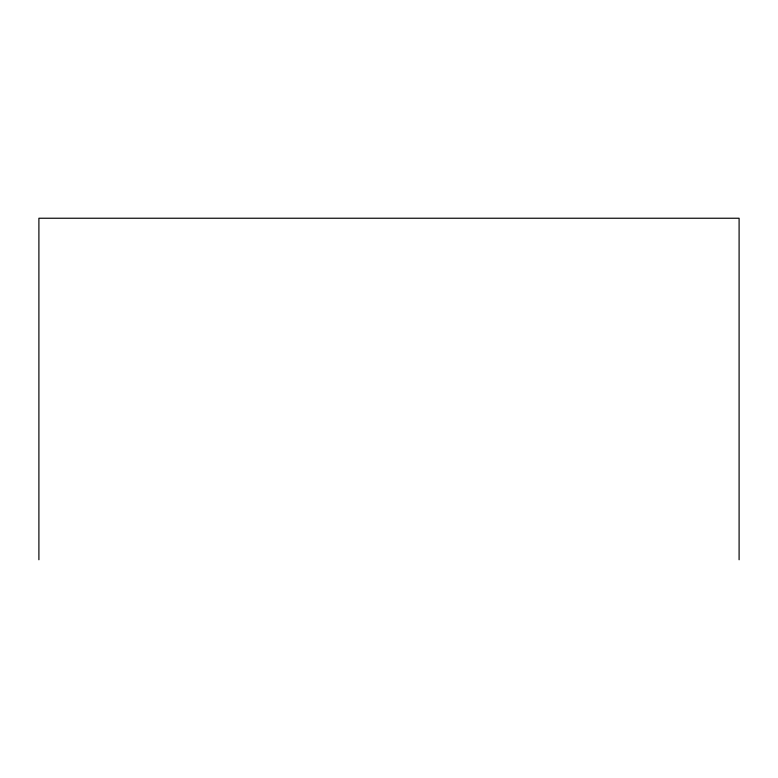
<?xml version="1.0" encoding="UTF-8"?>
<svg xmlns="http://www.w3.org/2000/svg" width="778" height="778" viewBox="0 0 778 778"><rect width="100%" height="100%" fill="white"/><g stroke="black" fill="none" stroke-linecap="round" stroke-linejoin="round"><path stroke-width="1.17" d="M739.1 559.761L739.1 218.239L38.9 218.239L38.9 559.761"/></g></svg>
